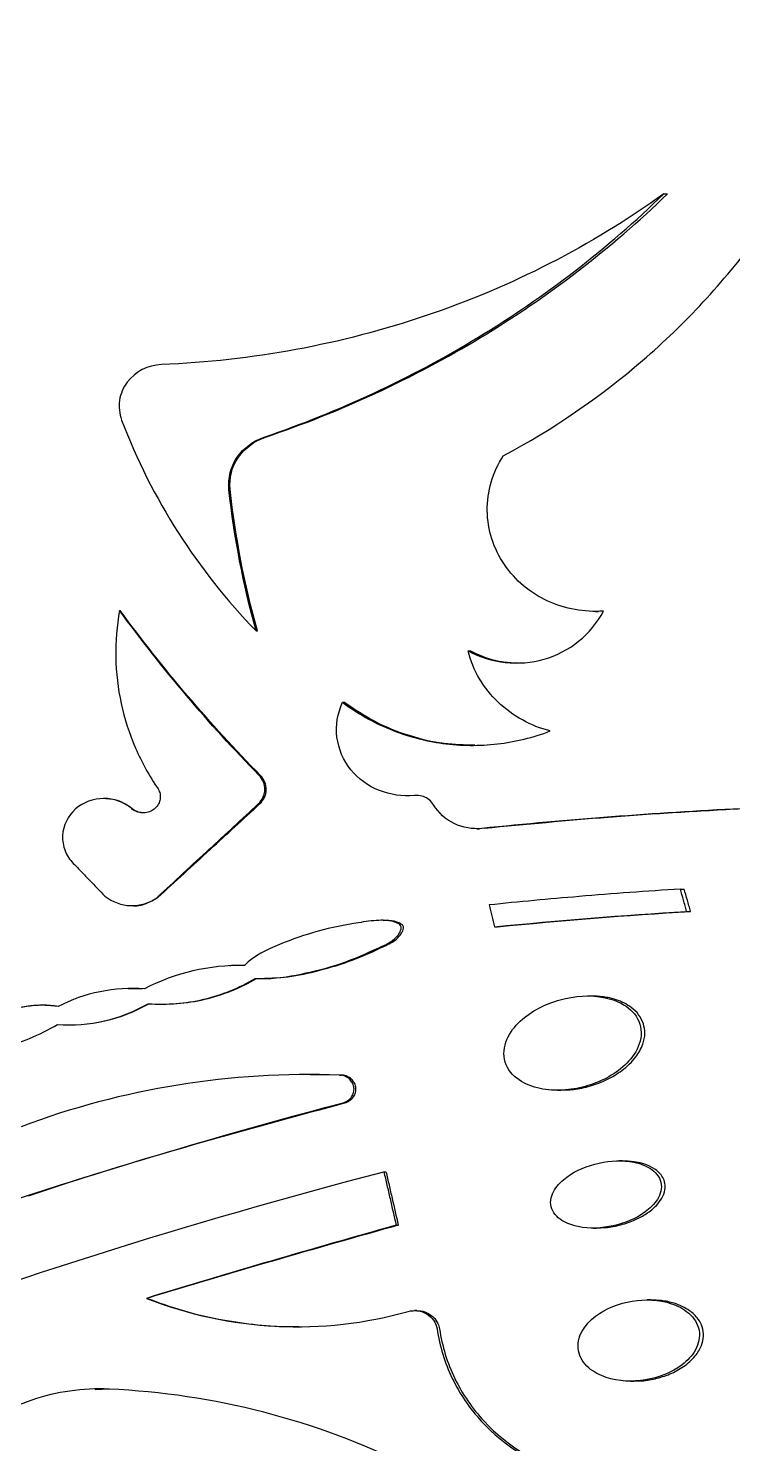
# Model space of a CAD drawing. Header units: millimetres. Extents: x 8 to 586, y 8 to 412.
# Drawn here: x 245.08 to 250.58, y 246.05 to 257.11 of the extents above; entities that cross this region are included whole.
import ezdxf

# ---------------------------------------------------------------- set-up
doc = ezdxf.new("R2010")
doc.units = ezdxf.units.MM
doc.layers.add('OUTLINE', color=7, linetype='Continuous', lineweight=25)

msp = doc.modelspace()

# ---------------------------------------------------------------- linework, layer by layer
at = {"layer": 'OUTLINE'}
for p, q in [((250.04293, 255.81408), (250.07209, 255.81408)), ((245.79383, 252.55765), (245.79803, 252.55765)), ((249.5063, 252.55062), (249.53256, 252.55062)), ((246.85918, 252.39788), (246.86966, 252.39788)), ((248.51373, 252.24099), (248.53396, 252.24099)), ((247.53431, 251.84007), (247.54877, 251.84007)), ((246.88242, 251.26889), (246.89304, 251.26889)), ((245.6739, 251.0882), (245.6704, 251.0882)), ((248.58135, 250.85218), (248.60271, 250.85218)), ((246.08578, 250.31494), (246.09171, 250.31494)), ((250.17164, 250.38062), (250.20167, 250.38062)), ((245.88916, 250.25098), (245.89403, 250.25098)), ((250.22068, 250.20608), (250.25101, 250.20608)), ((247.85129, 250.13639), (247.83493, 250.13639)), ((248.72139, 250.08549), (248.74287, 250.08549)), ((246.66083, 249.78133), (246.65124, 249.78133)), ((246.85297, 249.68192), (246.86344, 249.68192)), ((246.94951, 249.68152), (246.96061, 249.68152)), ((245.86139, 249.60345), (245.85667, 249.60345)), ((245.97299, 249.60072), (245.86136, 249.60059)), ((249.47225, 249.54465), (249.44632, 249.54465)), ((246.01539, 249.48463), (246.02091, 249.48463)), ((246.12021, 249.48108), (246.12657, 249.48108)), ((245.30773, 249.32322), (245.30907, 249.32322)), ((245.43572, 249.31997), (245.43788, 249.31997)), ((245.0827, 249.21013), (245.08272, 249.21013)), ((247.28217, 248.93147), (247.26913, 248.93147)), ((247.52558, 248.92698), (247.28203, 248.92964)), ((247.51122, 248.92698), (247.52558, 248.92698)), ((249.21316, 248.80838), (249.23775, 248.80838)), ((249.72056, 248.25597), (249.69312, 248.25597)), ((247.85672, 248.171), (247.87313, 248.171)), ((247.95246, 247.75296), (247.96944, 247.75296)), ((249.4896, 247.73166), (249.51584, 247.73166)), ((246.00227, 247.18201), (246.00772, 247.18201)), ((249.941, 247.16933), (249.91223, 247.16933)), ((248.1148, 247.08603), (248.09645, 247.08603)), ((245.71551, 246.47264), (245.60139, 246.46801)), ((249.78166, 246.5352), (249.80965, 246.5352))]:
    msp.add_line(p, q, dxfattribs=at)
for points, knots in [([(250.49279, 258.3164), (250.81648, 258.08848), (251.15467, 257.89161), (251.85776, 257.55643), (252.22594, 257.41735), (252.97119, 257.20446), (253.34741, 257.13016), (254.10646, 257.04391), (254.4913, 257.03215), (254.8739, 257.0529)], [0, 0, 0, 0, 0.25, 0.25, 0.5, 0.5, 0.75, 0.75, 1, 1, 1, 1]), ([(250.04293, 255.81408), (249.47328, 255.40411), (248.85287, 255.08748), (247.52167, 254.63586), (246.8251, 254.50786), (246.12044, 254.47913)], [0, 0, 0, 0, 0.5, 0.5, 1, 1, 1, 1]), ([(246.92152, 253.9124), (247.50553, 254.11071), (248.06588, 254.37155), (249.11707, 255.01054), (249.60257, 255.38474), (250.04293, 255.81408)], [0, 0, 0, 0, 0.5, 0.5, 1, 1, 1, 1]), ([(246.93236, 253.9124), (247.51921, 254.1105), (248.08255, 254.37109), (249.14, 255.00997), (249.62861, 255.38421), (250.07209, 255.81408)], [0, 0, 0, 0, 0.5, 0.5, 1, 1, 1, 1]), ([(248.78884, 253.7656), (249.17772, 253.97398), (249.5428, 254.22371), (250.21029, 254.79905), (250.50929, 255.12116), (250.77026, 255.47719)], [0, 0, 0, 0, 0.5, 0.5, 1, 1, 1, 1]), ([(246.12044, 254.47913), (246.01594, 254.47429), (245.9145, 254.4242), (245.82166, 254.30049), (245.80061, 254.25139), (245.78543, 254.1482), (245.79123, 254.09527), (245.80927, 254.04607)], [0, 0, 0, 0, 0.5, 0.5, 0.75, 0.75, 1, 1, 1, 1]), ([(245.80927, 254.04607), (245.92543, 253.73854), (246.07372, 253.44415), (246.42749, 252.89057), (246.63098, 252.634), (246.85918, 252.39788)], [0, 0, 0, 0, 0.5, 0.5, 1, 1, 1, 1]), ([(246.64725, 253.50249), (246.63771, 253.59163), (246.66141, 253.68183), (246.76219, 253.82895), (246.83703, 253.88306), (246.92152, 253.9124)], [0, 0, 0, 0, 0.5, 0.5, 1, 1, 1, 1]), ([(246.65647, 253.50249), (246.64686, 253.59181), (246.6709, 253.68225), (246.77238, 253.82922), (246.84764, 253.88316), (246.93236, 253.9124)], [0, 0, 0, 0, 0.5, 0.5, 1, 1, 1, 1]), ([(249.57141, 252.55296), (249.49652, 252.54755), (249.42252, 252.55144), (249.27626, 252.57759), (249.20393, 252.60023), (249.06943, 252.66239), (249.00526, 252.70279), (248.89092, 252.79855), (248.84077, 252.8534), (248.75577, 252.97824), (248.72298, 253.04532), (248.67731, 253.18808), (248.66498, 253.26336), (248.66229, 253.48773), (248.70686, 253.63813), (248.78884, 253.7656)], [0, 0, 0, 0, 0.125, 0.125, 0.25, 0.25, 0.375, 0.375, 0.5, 0.5, 0.625, 0.625, 0.75, 0.75, 1, 1, 1, 1]), ([(245.79383, 252.55766), (245.74969, 252.31598), (245.75422, 252.06709), (245.83143, 251.71206), (245.86889, 251.595), (245.96619, 251.37069), (246.02548, 251.26412), (246.09455, 251.16269)], [0, 0, 0, 0, 0.5, 0.5, 0.75, 0.75, 1, 1, 1, 1]), ([(248.51373, 252.24098), (248.60452, 252.19218), (248.70289, 252.16222), (248.90618, 252.14048), (249.00958, 252.14926), (249.30312, 252.23307), (249.47669, 252.36869), (249.57141, 252.55296)], [0, 0, 0, 0, 0.25, 0.25, 0.5, 0.5, 1, 1, 1, 1]), ([(249.15598, 251.61575), (249.07959, 251.6355), (249.00709, 251.66411), (248.87, 251.73938), (248.80559, 251.7864), (248.69304, 251.89429), (248.64303, 251.95679), (248.5635, 252.09181), (248.53363, 252.16402), (248.51373, 252.24098)], [0, 0, 0, 0, 0.25, 0.25, 0.5, 0.5, 0.75, 0.75, 1, 1, 1, 1]), ([(248.53396, 252.24099), (248.57501, 252.22177), (248.65713, 252.18335), (248.78573, 252.15219), (248.87158, 252.14929), (248.91217, 252.14791)], [0, 0, 0, 0, 0.34518513, 0.69042308, 1, 1, 1, 1]), ([(248.09479, 251.11234), (248.00148, 251.10334), (247.90731, 251.11666), (247.73562, 251.18519), (247.65769, 251.24106), (247.54062, 251.38591), (247.50201, 251.47516), (247.47926, 251.65958), (247.49452, 251.75465), (247.53431, 251.84007)], [0, 0, 0, 0, 0.25, 0.25, 0.5, 0.5, 0.75, 0.75, 1, 1, 1, 1]), ([(247.53431, 251.84007), (247.64923, 251.75315), (247.77287, 251.68327), (248.03638, 251.5754), (248.17636, 251.53811), (248.45727, 251.49983), (248.60212, 251.49837), (248.8842, 251.531), (249.02184, 251.56446), (249.15598, 251.61575)], [0, 0, 0, 0, 0.25, 0.25, 0.5, 0.5, 0.75, 0.75, 1, 1, 1, 1]), ([(247.54877, 251.84007), (247.62637, 251.78751), (247.78387, 251.68081), (248.04867, 251.57642), (248.31271, 251.51267), (248.48679, 251.50851), (248.56745, 251.50658)], [0, 0, 0, 0, 0.25688026, 0.52140885, 0.7782175, 1, 1, 1, 1]), ([(246.87626, 251.04526), (246.90671, 251.07418), (246.92635, 251.1139), (246.92844, 251.19732), (246.91124, 251.23832), (246.88242, 251.26889)], [0, 0, 0, 0, 0.5, 0.5, 1, 1, 1, 1]), ([(246.88685, 251.04526), (246.91742, 251.07412), (246.93723, 251.11384), (246.93934, 251.19734), (246.92199, 251.23837), (246.89304, 251.26889)], [0, 0, 0, 0, 0.5, 0.5, 1, 1, 1, 1]), ([(245.88772, 251.00877), (245.82663, 251.06082), (245.74871, 251.0886), (245.58862, 251.08779), (245.51014, 251.05924), (245.3899, 250.95321), (245.3512, 250.87677), (245.34684, 250.7577), (245.35312, 250.71733), (245.38181, 250.64356), (245.40445, 250.60967), (245.43209, 250.58057)], [0, 0, 0, 0, 0.25, 0.25, 0.5, 0.5, 0.75, 0.75, 0.875, 0.875, 1, 1, 1, 1]), ([(246.09455, 251.16269), (246.10142, 251.15076), (246.10666, 251.13763), (246.10932, 251.12412), (246.112, 251.11055), (246.11209, 251.09627), (246.10981, 251.08262), (246.10768, 251.06987), (246.10357, 251.05728), (246.0976, 251.04581), (246.0912, 251.0335), (246.08245, 251.02221), (246.07229, 251.01275), (246.06229, 251.00343), (246.05079, 250.99551), (246.03852, 250.98949), (246.02445, 250.9826), (246.0089, 250.97823), (245.99332, 250.97664), (245.9785, 250.97512), (245.96327, 250.97579), (245.94867, 250.97874), (245.93226, 250.98206), (245.9163, 250.98884), (245.9023, 250.99801), (245.89725, 251.00132), (245.89239, 251.00494), (245.88772, 251.00877)], [0, 0, 0, 0, 0.000041325063, 0.000041325063, 0.000041325063, 0.000082927082, 0.000082927082, 0.000082927082, 0.00012164756, 0.00012164756, 0.00012164756, 0.000163313834, 0.000163313834, 0.000163313834, 0.000204214788, 0.000204214788, 0.000204214788, 0.000251334399, 0.000251334399, 0.000251334399, 0.000295980296, 0.000295980296, 0.000295980296, 0.000346496871, 0.000346496871, 0.000346496871, 0.00036444273, 0.00036444273, 0.00036444273, 0.00036444273]), ([(248.24489, 251.0388), (248.23583, 251.05357), (248.22423, 251.06707), (248.21084, 251.07804), (248.19743, 251.08903), (248.18188, 251.09776), (248.16557, 251.10358), (248.14954, 251.10929), (248.13239, 251.11236), (248.11538, 251.11288), (248.10852, 251.11309), (248.10163, 251.1129), (248.09479, 251.11234)], [0, 0, 0, 0, 0.000052122128, 0.000052122128, 0.000052122128, 0.000104343833, 0.000104343833, 0.000104343833, 0.000155535099, 0.000155535099, 0.000155535099, 0.000175979383, 0.000175979383, 0.000175979383, 0.000175979383]), ([(245.89249, 251.00876), (245.85571, 251.03396), (245.78931, 251.07944), (245.70938, 251.08477), (245.67372, 251.08714)], [0, 0, 0, 0, 0.55386968, 1, 1, 1, 1]), ([(245.98325, 250.97741), (245.97368, 250.97729), (245.94707, 250.97696), (245.91582, 250.99092), (245.89744, 251.00498), (245.89249, 251.00876)], [0, 0, 0, 0, 0.29098508, 0.80906858, 1, 1, 1, 1]), ([(246.08578, 250.31493), (246.15379, 250.37777), (246.2218, 250.4406), (246.2898, 250.50343), (246.35781, 250.56627), (246.42581, 250.6291), (246.49382, 250.69193), (246.62131, 250.80971), (246.74879, 250.92749), (246.87626, 251.04526)], [0, 0, 0, 0, 0.00027778406, 0.00027778406, 0.00027778406, 0.00055556812, 0.00055556812, 0.00055556812, 0.00107634427, 0.00107634427, 0.00107634427, 0.00107634427]), ([(246.09171, 250.31493), (246.1599, 250.37757), (246.2281, 250.4402), (246.29629, 250.50284), (246.36448, 250.56547), (246.43267, 250.6281), (246.50085, 250.69073), (246.62953, 250.80891), (246.75819, 250.92709), (246.88685, 251.04526)], [0, 0, 0, 0, 0.00027778406, 0.00027778406, 0.00027778406, 0.00055556812, 0.00055556812, 0.00055556812, 0.0010797725, 0.0010797725, 0.0010797725, 0.0010797725]), ([(248.62174, 250.85415), (248.5477, 250.8469), (248.47286, 250.85994), (248.34064, 250.92363), (248.28322, 250.97468), (248.24489, 251.0388)], [0, 0, 0, 0, 0.5, 0.5, 1, 1, 1, 1]), ([(250.65486, 251.00716), (250.4842, 250.99792), (250.13535, 250.97903), (249.46468, 250.93194), (248.96424, 250.88458), (248.64262, 250.85415)], [0, 0, 0, 0, 0.25498908, 0.52121211, 1, 1, 1, 1]), ([(245.43209, 250.58057), (245.45325, 250.5587), (245.4744, 250.53684), (245.49556, 250.51497), (245.51671, 250.49311), (245.53787, 250.47125), (245.55902, 250.44938), (245.59894, 250.40812), (245.63886, 250.36686), (245.67877, 250.3256)], [0, 0, 0, 0, 0.000091299156, 0.000091299156, 0.000091299156, 0.000182598311, 0.000182598311, 0.000182598311, 0.000354887406, 0.000354887406, 0.000354887406, 0.000354887406]), ([(245.67877, 250.3256), (245.73579, 250.27901), (245.80679, 250.25299), (245.95391, 250.2492), (246.0261, 250.27176), (246.08578, 250.31493)], [0, 0, 0, 0, 0.5, 0.5, 1, 1, 1, 1]), ([(245.88479, 250.25149), (245.88561, 250.25134), (245.92373, 250.2445), (245.99975, 250.26125), (246.06204, 250.29761), (246.09171, 250.31494)], [0, 0, 0, 0, 0.01132573, 0.52900607, 1, 1, 1, 1]), ([(250.17164, 250.38062), (250.03989, 250.37226), (249.90806, 250.3632), (249.77618, 250.35346), (249.6443, 250.34371), (249.51235, 250.33328), (249.38036, 250.32216), (249.14644, 250.30246), (248.91236, 250.28059), (248.67826, 250.25658)], [0, 0, 0, 0, 0.00040047076, 0.00040047076, 0.00040047076, 0.00080094146, 0.00080094146, 0.00080094146, 0.00151075842, 0.00151075842, 0.00151075842, 0.00151075842]), ([(250.22068, 250.20609), (250.21658, 250.2207), (250.21247, 250.23531), (250.20837, 250.24992), (250.20426, 250.26452), (250.20016, 250.27913), (250.19605, 250.29374), (250.18792, 250.3227), (250.17978, 250.35166), (250.17164, 250.38062)], [0, 0, 0, 0, 0.000045617246, 0.000045617246, 0.000045617246, 0.000091234493, 0.000091234493, 0.000091234493, 0.000181663761, 0.000181663761, 0.000181663761, 0.000181663761]), ([(250.25101, 250.20609), (250.24688, 250.22069), (250.24275, 250.23529), (250.23863, 250.2499), (250.2345, 250.2645), (250.23037, 250.2791), (250.22624, 250.2937), (250.21805, 250.32268), (250.20986, 250.35165), (250.20167, 250.38062)], [0, 0, 0, 0, 0.000045617246, 0.000045617246, 0.000045617246, 0.000091234493, 0.000091234493, 0.000091234493, 0.000181745913, 0.000181745913, 0.000181745913, 0.000181745913]), ([(248.67826, 250.25658), (248.68187, 250.24227), (248.68548, 250.22796), (248.68909, 250.21366), (248.69269, 250.19935), (248.6963, 250.18504), (248.69991, 250.17073), (248.70707, 250.14232), (248.71423, 250.1139), (248.72139, 250.08548)], [0, 0, 0, 0, 0.000044319605, 0.000044319605, 0.000044319605, 0.000088639209, 0.000088639209, 0.000088639209, 0.000176656832, 0.000176656832, 0.000176656832, 0.000176656832]), ([(246.85297, 249.68192), (246.96037, 249.67617), (247.06718, 249.6886), (247.2777, 249.7289), (247.38211, 249.75432), (247.58595, 249.81846), (247.68447, 249.86067), (247.83049, 249.92818), (247.88171, 249.94724), (247.94624, 249.99497), (247.96497, 250.01492), (247.98525, 250.04978), (247.99139, 250.06249), (247.99302, 250.08922), (247.98465, 250.10201), (247.95005, 250.12282), (247.9229, 250.12748), (247.87037, 250.13587), (247.84394, 250.13703), (247.76434, 250.13422), (247.71122, 250.12531), (247.553, 250.10056), (247.44803, 250.0793), (247.242, 250.023), (247.14071, 249.98754), (246.94408, 249.90579), (246.8446, 249.86109), (246.76768, 249.78315)], [0, 0, 0, 0, 0.125, 0.125, 0.25, 0.25, 0.375, 0.375, 0.4375, 0.4375, 0.46875, 0.46875, 0.484375, 0.484375, 0.5, 0.5, 0.53125, 0.53125, 0.5625, 0.5625, 0.625, 0.625, 0.75, 0.75, 0.875, 0.875, 1, 1, 1, 1]), ([(246.86344, 249.68192), (246.94531, 249.68357), (247.10947, 249.68687), (247.35857, 249.74474), (247.61312, 249.81856), (247.81029, 249.91087), (247.9444, 249.97402), (247.98728, 250.02264), (248.00364, 250.05218), (248.00969, 250.0707), (248.00953, 250.08542), (248.0052, 250.09611), (247.99462, 250.10745), (247.95849, 250.12468), (247.90833, 250.13633), (247.86575, 250.13384), (247.85127, 250.13299)], [0, 0, 0, 0, 0.17085145, 0.34254052, 0.5331554, 0.72372051, 0.80022586, 0.83869143, 0.85671848, 0.87069024, 0.87880186, 0.88697095, 0.89416614, 0.91081111, 0.96965057, 1, 1, 1, 1]), ([(246.01539, 249.48463), (246.16129, 249.47448), (246.30796, 249.48613), (246.59213, 249.55289), (246.72727, 249.60715), (246.85297, 249.68192)], [0, 0, 0, 0, 0.5, 0.5, 1, 1, 1, 1]), ([(246.02091, 249.48463), (246.16761, 249.47449), (246.31506, 249.48611), (246.60091, 249.55284), (246.73685, 249.60707), (246.86344, 249.68192)], [0, 0, 0, 0, 0.5, 0.5, 1, 1, 1, 1]), ([(249.85534, 249.32594), (249.83734, 249.3837), (249.79649, 249.431), (249.69809, 249.49829), (249.64132, 249.519), (249.46815, 249.55534), (249.347, 249.54638), (249.11903, 249.48389), (249.00841, 249.42908), (248.87887, 249.3077), (248.8408, 249.25973), (248.79356, 249.14836), (248.78633, 249.08563), (248.82195, 248.97047), (248.86322, 248.92242), (248.96152, 248.85513), (249.01873, 248.83417), (249.13443, 248.80985), (249.19465, 248.80634), (249.31257, 248.81264), (249.37072, 248.82225), (249.5429, 248.86962), (249.65168, 248.92365), (249.78177, 249.04617), (249.81954, 249.09436), (249.86609, 249.20504), (249.87333, 249.26818), (249.85534, 249.32594)], [0, 0, 0, 0, 0.0625, 0.0625, 0.125, 0.125, 0.25, 0.25, 0.375, 0.375, 0.4375, 0.4375, 0.5, 0.5, 0.5625, 0.5625, 0.625, 0.625, 0.6875, 0.6875, 0.75, 0.75, 0.875, 0.875, 0.9375, 0.9375, 1, 1, 1, 1]), ([(249.88352, 249.32595), (249.87257, 249.35129), (249.8507, 249.40187), (249.7763, 249.46996), (249.6806, 249.5163), (249.57178, 249.54112), (249.505, 249.54336), (249.47207, 249.54446)], [0, 0, 0, 0, 0.16452727, 0.32834989, 0.59609953, 0.80081337, 1, 1, 1, 1]), ([(245.31509, 249.46259), (245.27603, 249.46711), (245.19784, 249.47615), (245.03223, 249.46205), (244.82678, 249.41316), (244.62513, 249.34175), (244.49391, 249.27219), (244.43639, 249.22525), (244.41329, 249.19717), (244.40525, 249.17954), (244.40437, 249.16684), (244.40901, 249.15377), (244.42233, 249.13739), (244.45424, 249.1164), (244.50526, 249.09765), (244.547, 249.10039), (244.5678, 249.10176)], [0, 0, 0, 0, 0.09943288, 0.19905424, 0.41918217, 0.63312028, 0.74004107, 0.79363755, 0.8204441, 0.83130928, 0.84229532, 0.85172371, 0.86580564, 0.89493658, 0.94765524, 1, 1, 1, 1]), ([(245.31371, 249.46259), (245.15095, 249.49069), (244.98714, 249.45441), (244.75053, 249.38585), (244.67328, 249.35864), (244.56179, 249.30608), (244.52552, 249.28682), (244.47414, 249.25272), (244.45776, 249.24025), (244.4284, 249.21151), (244.41188, 249.19573), (244.40791, 249.16516), (244.41209, 249.15492), (244.42524, 249.13906), (244.4334, 249.13294), (244.4592, 249.11649), (244.4782, 249.10907), (244.53767, 249.09477), (244.57862, 249.09878), (244.69926, 249.11534), (244.77993, 249.12606), (245.01766, 249.1766), (245.16944, 249.23771), (245.30773, 249.32322)], [0, 0, 0, 0, 0.25, 0.25, 0.375, 0.375, 0.4375, 0.4375, 0.46875, 0.46875, 0.5, 0.5, 0.515625, 0.515625, 0.53125, 0.53125, 0.5625, 0.5625, 0.625, 0.625, 0.75, 0.75, 1, 1, 1, 1]), ([(249.23766, 248.81066), (249.27078, 248.81101), (249.34897, 248.81183), (249.47073, 248.83967), (249.59922, 248.88791), (249.72165, 248.9613), (249.8212, 249.05467), (249.87964, 249.15773), (249.89984, 249.24952), (249.8887, 249.30171), (249.88352, 249.32595)], [0, 0, 0, 0, 0.10648657, 0.25133435, 0.39916478, 0.54676548, 0.70772173, 0.8307783, 0.92140238, 1, 1, 1, 1]), ([(247.51122, 248.92698), (247.08908, 248.94284), (246.66572, 248.91673), (245.83051, 248.78133), (245.42209, 248.67289), (245.02577, 248.52345)], [0, 0, 0, 0, 0.5, 0.5, 1, 1, 1, 1]), ([(247.53775, 248.70971), (247.55086, 248.71329), (247.56356, 248.71913), (247.57476, 248.72684), (247.58599, 248.73456), (247.59604, 248.74437), (247.60392, 248.7555), (247.61148, 248.76617), (247.61725, 248.77839), (247.62049, 248.79107), (247.62348, 248.80276), (247.62438, 248.81519), (247.62306, 248.82718), (247.62183, 248.83838), (247.61874, 248.84951), (247.61405, 248.85975), (247.60912, 248.87051), (247.60229, 248.88056), (247.59418, 248.88918), (247.58579, 248.8981), (247.57583, 248.90572), (247.5651, 248.9116), (247.55357, 248.91793), (247.54087, 248.92242), (247.52795, 248.92488), (247.52243, 248.92594), (247.51683, 248.92663), (247.51122, 248.92698)], [0, 0, 0, 0, 0.000040853123, 0.000040853123, 0.000040853123, 0.000081797878, 0.000081797878, 0.000081797878, 0.000121099192, 0.000121099192, 0.000121099192, 0.000157310651, 0.000157310651, 0.000157310651, 0.000191020431, 0.000191020431, 0.000191020431, 0.000226507972, 0.000226507972, 0.000226507972, 0.000263215627, 0.000263215627, 0.000263215627, 0.000302693058, 0.000302693058, 0.000302693058, 0.000319384823, 0.000319384823, 0.000319384823, 0.000319384823]), ([(247.55226, 248.70971), (247.56548, 248.7133), (247.5783, 248.71917), (247.58961, 248.72692), (247.60094, 248.73468), (247.61109, 248.74457), (247.61903, 248.75579), (247.62661, 248.7665), (247.63239, 248.77877), (247.6356, 248.79149), (247.63855, 248.80315), (247.63941, 248.81554), (247.63805, 248.82748), (247.63678, 248.83861), (247.63367, 248.84967), (247.62898, 248.85983), (247.62403, 248.87054), (247.6172, 248.88052), (247.60911, 248.88909), (247.6007, 248.89799), (247.59074, 248.90559), (247.58002, 248.91147), (247.56843, 248.91783), (247.55567, 248.92234), (247.54269, 248.92483), (247.53705, 248.92591), (247.53132, 248.92663), (247.52558, 248.92698)], [0, 0, 0, 0, 0.000041189849, 0.000041189849, 0.000041189849, 0.000082484728, 0.000082484728, 0.000082484728, 0.0001219021, 0.0001219021, 0.0001219021, 0.000157984432, 0.000157984432, 0.000157984432, 0.000191489334, 0.000191489334, 0.000191489334, 0.000226825545, 0.000226825545, 0.000226825545, 0.000263508698, 0.000263508698, 0.000263508698, 0.000303161885, 0.000303161885, 0.000303161885, 0.00032024572, 0.00032024572, 0.00032024572, 0.00032024572]), ([(245.08105, 247.98416), (245.20638, 248.02546), (245.67675, 248.18047), (246.50066, 248.42517), (247.20156, 248.61481), (247.55226, 248.70971)], [0, 0, 0, 0, 0.153605587, 0.576491605, 1, 1, 1, 1]), ([(249.16289, 247.89738), (249.17411, 247.85184), (249.20778, 247.81548), (249.28518, 247.76621), (249.32972, 247.75138), (249.46394, 247.72461), (249.55689, 247.7294), (249.73558, 247.76836), (249.82323, 247.8032), (249.93335, 247.8837), (249.96772, 247.91607), (250.01696, 247.99513), (250.03072, 248.0432), (250.00939, 248.13416), (249.976, 248.17126), (249.89873, 248.22107), (249.85434, 248.236), (249.71938, 248.2631), (249.62628, 248.25826), (249.44675, 248.21903), (249.35978, 248.18467), (249.24812, 248.10289), (249.21398, 248.07049), (249.16508, 247.99126), (249.15168, 247.94292), (249.16289, 247.89738)], [0, 0, 0, 0, 0.0625, 0.0625, 0.125, 0.125, 0.25, 0.25, 0.375, 0.375, 0.4375, 0.4375, 0.5, 0.5, 0.5625, 0.5625, 0.625, 0.625, 0.75, 0.75, 0.875, 0.875, 0.9375, 0.9375, 1, 1, 1, 1]), ([(249.5158, 247.73412), (249.53985, 247.73386), (249.60397, 247.73316), (249.70729, 247.75442), (249.81524, 247.79132), (249.90969, 247.84226), (249.98005, 247.89903), (250.0294, 247.96267), (250.05385, 248.023), (250.05379, 248.08082), (250.03671, 248.12858), (249.99854, 248.17652), (249.92351, 248.22479), (249.82427, 248.25253), (249.75027, 248.25405), (249.72029, 248.25467)], [0, 0, 0, 0, 0.06526573, 0.17400409, 0.28438495, 0.37430379, 0.46385347, 0.52692131, 0.59045011, 0.63510906, 0.67976058, 0.72481098, 0.7988593, 0.91853186, 1, 1, 1, 1]), ([(247.85672, 248.171), (247.86473, 248.13606), (247.87273, 248.10112), (247.88074, 248.06618), (247.88874, 248.03124), (247.89674, 247.9963), (247.90475, 247.96136), (247.92066, 247.89189), (247.93656, 247.82243), (247.95246, 247.75296)], [0, 0, 0, 0, 0.000107623595, 0.000107623595, 0.000107623595, 0.000215247189, 0.000215247189, 0.000215247189, 0.000429224699, 0.000429224699, 0.000429224699, 0.000429224699]), ([(247.87313, 248.171), (247.88118, 248.13607), (247.88923, 248.10114), (247.89728, 248.06621), (247.90532, 248.03128), (247.91337, 247.99635), (247.92142, 247.96142), (247.93743, 247.89194), (247.95344, 247.82245), (247.96944, 247.75296)], [0, 0, 0, 0, 0.000107623595, 0.000107623595, 0.000107623595, 0.000215247189, 0.000215247189, 0.000215247189, 0.000429354277, 0.000429354277, 0.000429354277, 0.000429354277]), ([(246.00227, 247.18202), (246.32744, 247.05405), (246.67151, 246.98128), (247.36753, 246.94717), (247.71204, 246.9852), (248.04765, 247.0795)], [0, 0, 0, 0, 0.5, 0.5, 1, 1, 1, 1]), ([(246.00772, 247.18201), (246.09879, 247.14916), (246.2817, 247.0832), (246.55941, 247.01752), (246.83539, 246.97662), (247.0446, 246.95952), (247.16354, 246.96179), (247.19151, 246.96232)], [0, 0, 0, 0, 0.23955955, 0.48112363, 0.70510317, 0.93064119, 1, 1, 1, 1]), ([(249.37628, 246.77204), (249.38597, 246.71967), (249.41654, 246.67392), (249.49545, 246.60455), (249.54304, 246.58068), (249.69069, 246.53154), (249.79733, 246.52795), (250.00207, 246.56172), (250.10166, 246.59888), (250.2265, 246.69461), (250.2637, 246.73343), (250.31434, 246.82542), (250.32684, 246.88036), (250.30801, 246.98374), (250.27739, 247.03043), (250.19928, 247.09953), (250.152, 247.12354), (250.00353, 247.17318), (249.89696, 247.17653), (249.69262, 247.14286), (249.59233, 247.1056), (249.46696, 247.00959), (249.42982, 246.97086), (249.37916, 246.87888), (249.36659, 246.82441), (249.37628, 246.77204)], [0, 0, 0, 0, 0.0625, 0.0625, 0.125, 0.125, 0.25, 0.25, 0.375, 0.375, 0.4375, 0.4375, 0.5, 0.5, 0.5625, 0.5625, 0.625, 0.625, 0.75, 0.75, 0.875, 0.875, 0.9375, 0.9375, 1, 1, 1, 1]), ([(249.80971, 246.53763), (249.8248, 246.53697), (249.87989, 246.5346), (249.97504, 246.55154), (250.09122, 246.5872), (250.19931, 246.64559), (250.28579, 246.72113), (250.33768, 246.80531), (250.35607, 246.88555), (250.34617, 246.95832), (250.30927, 247.02921), (250.23565, 247.09812), (250.13413, 247.14374), (250.02993, 247.16657), (249.9684, 247.16771), (249.94076, 247.16821)], [0, 0, 0, 0, 0.03619028, 0.13203718, 0.22945815, 0.32667599, 0.42374721, 0.50014595, 0.55784283, 0.61574893, 0.67064839, 0.74536014, 0.85260473, 0.93379054, 1, 1, 1, 1]), ([(248.04765, 247.0795), (248.09577, 247.09241), (248.14819, 247.08558), (248.23279, 247.03555), (248.2642, 246.99193), (248.27233, 246.94257)], [0, 0, 0, 0, 0.5, 0.5, 1, 1, 1, 1]), ([(248.11486, 247.08416), (248.1196, 247.08473), (248.14567, 247.08788), (248.19252, 247.07214), (248.24502, 247.03779), (248.27919, 246.99105), (248.28764, 246.95695), (248.2912, 246.94257)], [0, 0, 0, 0, 0.05808498, 0.31919035, 0.57484558, 0.82067626, 1, 1, 1, 1]), ([(248.27233, 246.94257), (248.29224, 246.80735), (248.33198, 246.67872), (248.4496, 246.43414), (248.52625, 246.32175), (248.79974, 246.02331), (249.03875, 245.87902), (249.29924, 245.80426)], [0, 0, 0, 0, 0.25, 0.25, 0.5, 0.5, 1, 1, 1, 1]), ([(248.2912, 246.94257), (248.31128, 246.80699), (248.35141, 246.6781), (248.47011, 246.43316), (248.54735, 246.3208), (248.82282, 246.02249), (249.06292, 245.87881), (249.32421, 245.80426)], [0, 0, 0, 0, 0.25, 0.25, 0.5, 0.5, 1, 1, 1, 1]), ([(245.71177, 246.47265), (245.50595, 246.48161), (245.30264, 246.45272), (245.01163, 246.3537), (244.91898, 246.31204), (244.74245, 246.21127), (244.65769, 246.15128), (244.50398, 246.01723), (244.43459, 245.94323), (244.31125, 245.78082), (244.2574, 245.69193), (244.12814, 245.41581), (244.08127, 245.21174), (244.08072, 245.00538)], [0, 0, 0, 0, 0.25, 0.25, 0.375, 0.375, 0.5, 0.5, 0.625, 0.625, 0.75, 0.75, 1, 1, 1, 1]), ([(249.90866, 244.35601), (249.65842, 244.67707), (249.37684, 244.96212), (248.91123, 245.34062), (248.74874, 245.45851), (248.40894, 245.67756), (248.23125, 245.77873), (247.68926, 246.04967), (247.31198, 246.19026), (246.52595, 246.39317), (246.12025, 246.45399), (245.71177, 246.47265)], [0, 0, 0, 0, 0.25, 0.25, 0.375, 0.375, 0.5, 0.5, 0.75, 0.75, 1, 1, 1, 1])]:
    msp.add_open_spline(points, degree=3, knots=knots, dxfattribs=at)
for points in [[(246.85918, 252.39788), (246.75879, 252.75961), (246.68783, 253.12919), (246.64725, 253.50249)], [(246.86966, 252.39788), (246.76869, 252.75954), (246.69731, 253.12913), (246.65647, 253.50249)], [(246.88242, 251.26889), (246.48915, 251.6713), (246.12483, 252.10198), (245.79383, 252.55766)], [(246.89304, 251.26889), (246.49762, 251.67112), (246.13112, 252.10178), (245.79803, 252.55766)], [(250.64461, 251.00843), (249.97208, 250.97464), (249.29716, 250.9232), (248.62174, 250.85415)], [(248.72139, 250.08548), (249.22171, 250.13553), (249.72173, 250.17573), (250.22068, 250.20609)], [(248.74287, 250.08548), (249.24615, 250.13553), (249.74912, 250.17573), (250.25101, 250.20609)], [(246.76768, 249.78315), (246.49722, 249.78842), (246.22748, 249.72615), (245.98742, 249.60074)], [(245.98742, 249.60074), (245.7551, 249.61727), (245.52051, 249.56996), (245.31371, 249.46259)], [(245.30773, 249.32322), (245.55372, 249.30429), (245.80245, 249.35997), (246.01539, 249.48463)], [(245.30907, 249.32322), (245.55641, 249.3043), (245.80648, 249.35984), (246.02091, 249.48463)], [(243.41475, 247.4092), (244.76623, 247.90857), (246.14551, 248.34214), (247.53775, 248.70971)], [(243.39882, 246.75796), (244.85762, 247.30723), (246.35014, 247.77839), (247.85672, 248.171)], [(247.95246, 247.75296), (247.30116, 247.57075), (246.65071, 247.38044), (246.00227, 247.18202)], [(247.96944, 247.75296), (247.31431, 247.57076), (246.66002, 247.38045), (246.00772, 247.18202)]]:
    msp.add_open_spline(points, degree=3, dxfattribs=at)

doc.saveas('drawing.dxf')
